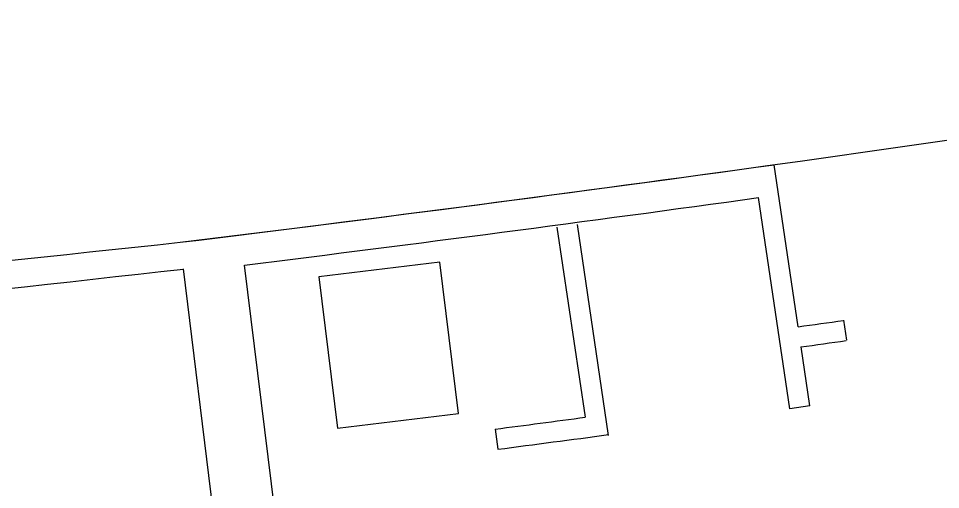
# Model space of a CAD drawing. Header units: inches. Extents: x 343 to 3010, y 5135 to 6248.
# Drawn here: x 1426.3 to 1607.6, y 5591.5 to 5684.2 of the extents above; entities that cross this region are included whole.
import ezdxf

# ---------------------------------------------------------------- set-up
doc = ezdxf.new("R2010")
doc.units = ezdxf.units.IN
doc.header["$LTSCALE"] = 10
doc.header["$MEASUREMENT"] = 0
doc.layers.add('app-u4', color=7, linetype='Continuous')

msp = doc.modelspace()

# ---------------------------------------------------------------- linework, layer by layer
for p, q in [((1579.59, 5623.54), (1574.88, 5655.44)), ((1577.93, 5607.37), (1571.8, 5648.96)), ((1537.74, 5605.73), (1532.22, 5643.12)), ((1542.31, 5602.12), (1536.18, 5643.7)), ((1507.14, 5338.63), (1470.73, 5635.68)), ((1495.23, 5337.21), (1458.74, 5634.91)), ((1588.49, 5624.85), (1589.07, 5620.89)), ((1581.88, 5607.96), (1580.17, 5619.58)), ((1581.88, 5607.96), (1577.93, 5607.37)), ((1520.01, 5603.41), (1520.53, 5599.43))]:
    msp.add_line(p, q)
for radius, start, end in [(7272, 276.987832, 280.250161), (7272, 276.987832, 277.915849), (7278, 277.082302, 277.884748), (7304.25, 277.917936, 277.988536), (7308.25, 277.917936, 277.988536), (7316.25, 277.434124, 277.574109), (7320.25, 277.434124, 277.605865)]:
    msp.add_arc((573.39, 12858.15), radius, start, end)
at = {"color": 7}
for centre, radius, start, end in [((393.01, 15514.13), 9931.24, 274.49894, 276.156584), ((480.38, 14279.63), 8699.91, 274.563016, 276.456939)]:
    msp.add_arc(centre, radius, start, end, dxfattribs=at)
at = {"layer": 'app-u4'}
msp.add_lwpolyline([(1488.99, 5603.56), (1512.81, 5606.49), (1509.15, 5636.26), (1485.33, 5633.34)], close=True, dxfattribs=at)

doc.saveas('drawing.dxf')
